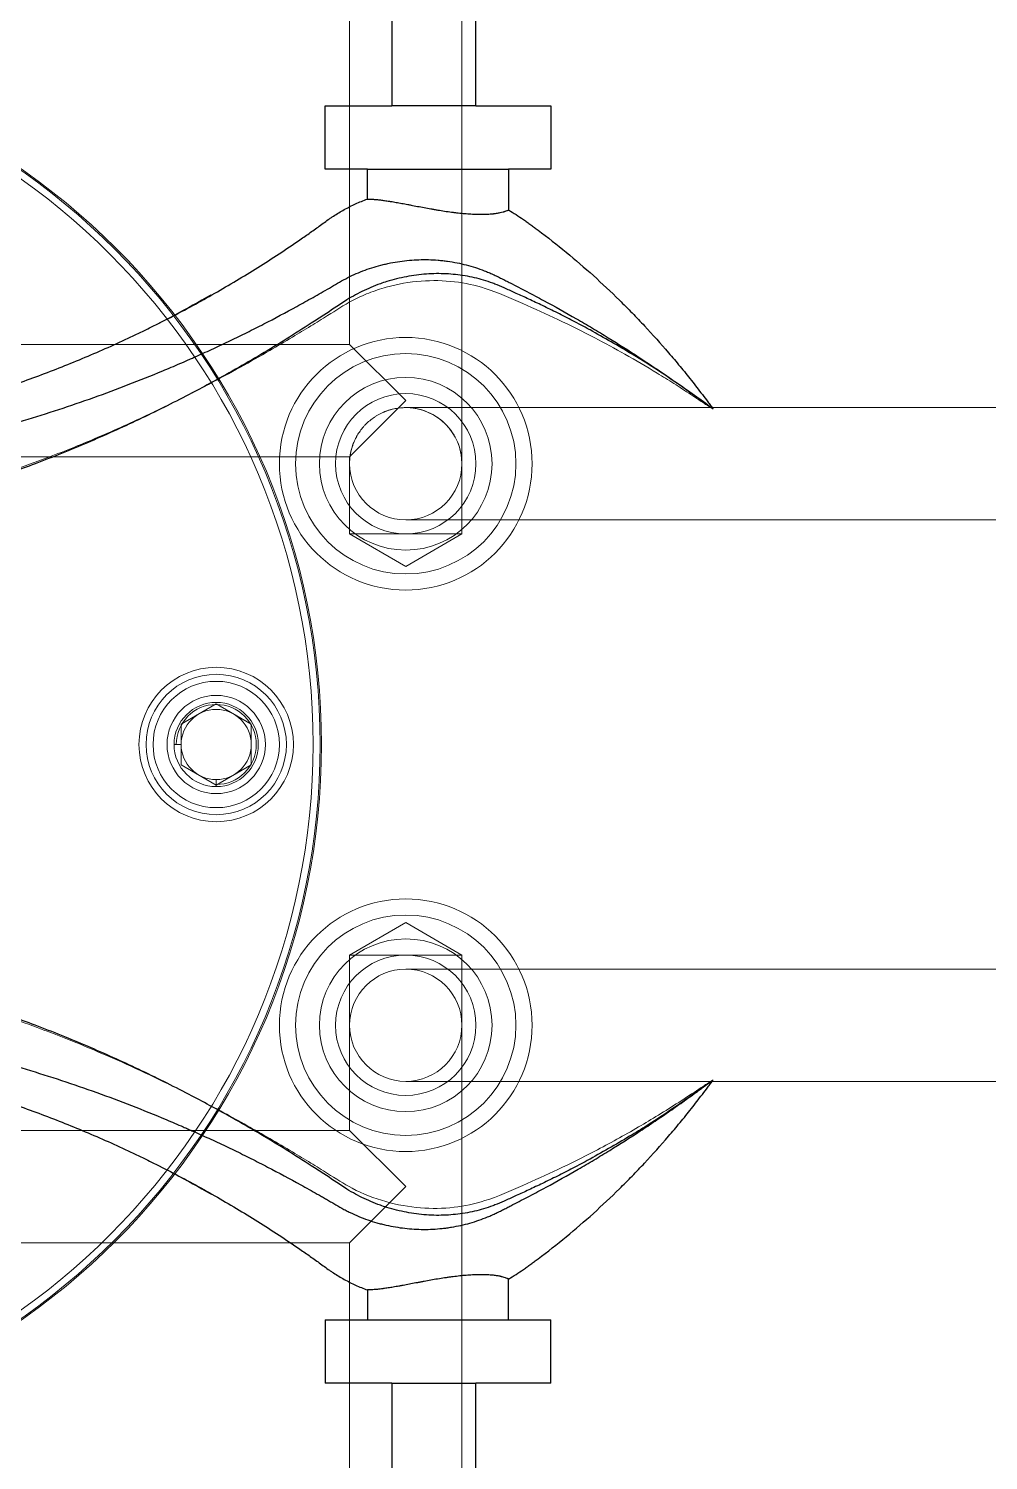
# Model space of a CAD drawing. Header units: millimetres. Extents: x 0 to 1749, y -46 to 1352.
# Drawn here: x 388.9 to 457.2, y 290.8 to 392.8 of the extents above; entities that cross this region are included whole.
import ezdxf
from ezdxf.lldxf.tags import DXFTag

# ---------------------------------------------------------------- set-up
doc = ezdxf.new("R2010")
doc.units = ezdxf.units.MM
for name, color, linetype, true_color in [('1', 7, 'Continuous', 0xffffff), ('100', 7, 'Continuous', 0xffffff), ('101', 7, 'Continuous', 0xffffff)]:
    doc.layers.add(name, color=color, linetype=linetype, true_color=true_color)
tags = doc.linetypes.add('DASHED', pattern=[25.72, 12.86, -12.86]).pattern_tags.tags
tags[6:7] = [DXFTag(74, 4), DXFTag(75, 0), DXFTag(340, '0'), DXFTag(46, 0.0), DXFTag(50, 0.0), DXFTag(44, 0.0), DXFTag(45, 0.0)]
tags[4:5] = [DXFTag(74, 4), DXFTag(75, 0), DXFTag(340, '0'), DXFTag(46, 0.0), DXFTag(50, 0.0), DXFTag(44, 0.0), DXFTag(45, 0.0)]

msp = doc.modelspace()

# ---------------------------------------------------------------- linework, layer by layer
at = {"layer": '1', "color": 7, "linetype": 'DASHED', "lineweight": 20, "ltscale": 0.125}
for p, q in [((411.73953, 409.29535), (411.73953, 370.29535)), ((419.73953, 361.79535), (419.73953, 409.29535)), ((411.73953, 394.15101), (411.73953, 370.29535)), ((419.73953, 361.79535), (419.73953, 394.15101)), ((411.73953, 370.29535), (306.73953, 370.29535)), ((411.73953, 370.29535), (306.73953, 370.29535)), ((411.73953, 370.29535), (415.73953, 366.29535)), ((415.73953, 366.29535), (411.73953, 370.29535)), ((411.73953, 362.29535), (415.73953, 366.29535)), ((415.73953, 366.29535), (411.73953, 362.29535)), ((478.73953, 365.79535), (415.73953, 365.79535)), ((306.73953, 362.29535), (411.73953, 362.29535)), ((306.73953, 362.29535), (411.73953, 362.29535)), ((411.73953, 362.29535), (411.73953, 361.79535)), ((411.73953, 362.29535), (411.73953, 361.79535)), ((411.73953, 361.79535), (411.73953, 356.79535)), ((411.73953, 361.79535), (411.73953, 356.79535)), ((419.73953, 356.79535), (419.73953, 361.79535)), ((419.73953, 356.79535), (419.73953, 361.79535)), ((415.73953, 357.79535), (478.73953, 357.79535)), ((411.73953, 356.79535), (415.73953, 354.48595)), ((411.73953, 356.79535), (419.73953, 356.79535)), ((411.73953, 356.79535), (415.73953, 354.48595)), ((411.73953, 356.79535), (419.73953, 356.79535)), ((415.73953, 354.48595), (419.73953, 356.79535)), ((415.73953, 354.48595), (419.73953, 356.79535)), ((399.73953, 343.23873), (402.23953, 344.6821)), ((402.23953, 344.6821), (404.73953, 343.23873)), ((399.73953, 340.35197), (399.73953, 343.23873)), ((404.73953, 343.23873), (404.73953, 340.35197)), ((402.23953, 338.9086), (399.73953, 340.35197)), ((404.73953, 340.35197), (402.23953, 338.9086)), ((415.73953, 329.10475), (411.73953, 326.79535)), ((415.73953, 329.10475), (411.73953, 326.79535)), ((419.73953, 326.79535), (415.73953, 329.10475)), ((419.73953, 326.79535), (415.73953, 329.10475)), ((419.73953, 326.79535), (411.73953, 326.79535)), ((411.73953, 326.79535), (411.73953, 321.79535)), ((419.73953, 326.79535), (411.73953, 326.79535)), ((411.73953, 326.79535), (411.73953, 321.79535)), ((419.73953, 321.79535), (419.73953, 326.79535)), ((419.73953, 321.79535), (419.73953, 326.79535)), ((478.73953, 325.79535), (415.73953, 325.79535)), ((411.73953, 321.79535), (411.73953, 314.29535)), ((411.73953, 321.79535), (411.73953, 314.29535)), ((419.73953, 274.29535), (419.73953, 321.79535)), ((419.73953, 289.43969), (419.73953, 321.79535)), ((415.73953, 317.79535), (478.73953, 317.79535)), ((411.73953, 314.29535), (306.73953, 314.29535)), ((411.73953, 314.29535), (306.73953, 314.29535)), ((415.73953, 310.29535), (411.73953, 314.29535)), ((411.73953, 314.29535), (415.73953, 310.29535)), ((415.73953, 310.29535), (411.73953, 306.29535)), ((411.73953, 306.29535), (415.73953, 310.29535)), ((258.954, 306.29535), (411.73953, 306.29535)), ((269.88387, 306.29535), (411.73953, 306.29535)), ((411.73953, 306.29535), (411.73953, 274.29535)), ((411.73953, 306.29535), (411.73953, 289.43969))]:
    msp.add_line(p, q, dxfattribs=at)
at = {"layer": '1', "color": 7, "linetype": 'Continuous', "lineweight": 30}
for p, q in [((414.73953, 409.29535), (414.73953, 387.30285)), ((420.73953, 387.30285), (420.73953, 409.29535)), ((409.98953, 387.30285), (414.73953, 387.30285)), ((409.98953, 382.78035), (409.98953, 387.30285)), ((420.73953, 387.30285), (414.73953, 387.30285)), ((420.73953, 387.30285), (426.06953, 387.30285)), ((426.06953, 387.30285), (426.06953, 382.78035)), ((413.00453, 382.78035), (409.98953, 382.78035)), ((413.00453, 382.78035), (423.05453, 382.78035)), ((413.00453, 380.65674), (413.00453, 382.78035)), ((426.06953, 382.78035), (423.05453, 382.78035)), ((423.05453, 382.78035), (423.05453, 379.87594)), ((423.05453, 300.81035), (423.05453, 303.71476)), ((413.00453, 302.93396), (413.00453, 300.81035)), ((409.98953, 300.81035), (413.00453, 300.81035)), ((409.98953, 300.81035), (409.98953, 296.28785)), ((413.00453, 300.81035), (423.05453, 300.81035)), ((423.05453, 300.81035), (426.06953, 300.81035)), ((426.06953, 296.28785), (426.06953, 300.81035)), ((414.73953, 296.28785), (409.98953, 296.28785)), ((414.73953, 296.28785), (420.73953, 296.28785)), ((414.73953, 296.28785), (414.73953, 274.29535)), ((426.06953, 296.28785), (420.73953, 296.28785)), ((420.73953, 274.29535), (420.73953, 296.28785))]:
    msp.add_line(p, q, dxfattribs=at)
at = {"layer": '1', "color": 7, "linetype": 'DASHED', "lineweight": 20, "ltscale": 0.125}
for centre, radius in [((359.73953, 341.79535), 49.9), ((359.73953, 341.79535), 49.4), ((415.73953, 361.79535), 7.85), ((415.73953, 361.79535), 6.15), ((402.23953, 341.79535), 5.5), ((402.23953, 341.79535), 5), ((402.23953, 341.79535), 4.5), ((402.23953, 341.79535), 3.5), ((402.23953, 341.79535), 3), ((415.73953, 321.79535), 7.85), ((415.73953, 321.79535), 6.15)]:
    msp.add_circle(centre, radius, dxfattribs=at)
for centre, start, end in [((415.73953, 361.79535), 90, 111.9937441), ((415.73953, 361.79535), 0, 97.7020468), ((415.73953, 361.79535), 0, 97.7020468), ((415.73953, 361.79535), 0.0000044, 90), ((415.73953, 361.79535), 159.148131, 172.2993745), ((415.73953, 361.79535), 180, 0), ((415.73953, 361.79535), 180, 0), ((415.73953, 321.79535), 0, 180), ((415.73953, 321.79535), 90, 179.9999956), ((415.73953, 321.79535), 0, 180), ((415.73953, 321.79535), 0.0000044, 90), ((415.73953, 321.79535), 180, 0), ((415.73953, 321.79535), 180, 0)]:
    msp.add_arc(centre, 4, start, end, dxfattribs=at)
msp.add_ellipse((415.73953, 361.79535), major_axis=(0, -4), ratio=0.999999999, start_param=4.577962904, end_param=4.71238898, dxfattribs=at)
msp.add_ellipse((415.73953, 361.79535), major_axis=(0, -4), ratio=0.999999999, start_param=4.577962904, end_param=4.71238898, dxfattribs=at)
at = {"layer": '1', "color": 7, "linetype": 'Continuous', "lineweight": 30}
for points, knots in [([(359.73953, 362.68035), (360.33789, 362.68035), (360.93587, 362.68694), (362.1311, 362.71253), (362.72835, 362.73154), (364.51902, 362.80685), (365.71136, 362.88149), (367.49765, 363.0314), (368.09271, 363.08767), (368.98474, 363.18155), (369.28199, 363.21442), (369.72772, 363.2661), (369.87629, 363.28372), (370.17313, 363.31972), (371.50791, 363.48516), (372.83362, 363.68145), (375.17634, 364.07827), (376.34066, 364.30062), (378.65539, 364.79259), (380.95621, 365.33184), (383.22942, 365.9649), (385.48888, 366.64473), (387.73456, 367.37135), (391.0616, 368.6023), (393.25168, 369.51788), (394.88361, 370.24073), (395.69691, 370.61119), (396.64106, 371.05936), (397.04469, 371.25488), (397.31354, 371.38599), (397.44784, 371.45192), (398.65456, 372.04828), (399.71473, 372.60034), (401.28635, 373.46123), (401.80712, 373.75366), (402.84244, 374.34947), (403.35697, 374.65288), (404.38001, 375.27032), (404.88854, 375.58432), (405.89987, 376.22237), (406.40271, 376.54655), (407.40152, 377.20597), (408.14548, 377.70882), (409.00357, 378.31134), (409.36912, 378.57311), (409.61231, 378.74843), (409.73363, 378.83654), (409.97589, 379.01337), (410.09697, 379.10186), (410.28027, 379.2319), (410.34166, 379.27478), (410.46526, 379.35922), (410.7762, 379.56719), (411.09675, 379.75972), (411.62143, 380.04881), (411.88962, 380.18395), (412.43796, 380.435), (412.71811, 380.5509), (413.00453, 380.65674)], [0, 0, 0, 0, 0.03125, 0.03125, 0.0625, 0.0625, 0.125, 0.125, 0.15625, 0.15625, 0.171875, 0.171875, 0.1796875, 0.1796875, 0.1875, 0.25, 0.25, 0.3125, 0.3125, 0.375, 0.4375, 0.4375, 0.5, 0.5625, 0.625, 0.625, 0.65625, 0.671875, 0.6796875, 0.6796875, 0.6875, 0.6875, 0.75, 0.75, 0.78125, 0.78125, 0.8125, 0.8125, 0.84375, 0.84375, 0.875, 0.875, 0.90625, 0.921875, 0.9296875, 0.9296875, 0.9375, 0.9375, 0.9453125, 0.9453125, 0.94921875, 0.94921875, 0.953125, 0.96875, 0.96875, 0.984375, 0.984375, 1, 1, 1, 1]), ([(413.00453, 380.65674), (413.00459, 380.65675), (413.01289, 380.65676), (413.03761, 380.65646), (413.04794, 380.65631), (413.07273, 380.65583), (413.08713, 380.65549), (413.1362, 380.65411), (413.21728, 380.65123), (413.32904, 380.64491), (413.42447, 380.6383), (413.47509, 380.63453), (413.53015, 380.62995), (413.56784, 380.6267), (413.58719, 380.62497), (413.68587, 380.6159), (413.7714, 380.60712), (413.95516, 380.58609), (414.1516, 380.56161), (414.37323, 380.52965), (414.51979, 380.50721), (414.54951, 380.5026), (414.60975, 380.49313), (414.64022, 380.48828), (414.73233, 380.47344), (414.79483, 380.46315), (414.98549, 380.43109), (415.24816, 380.38524), (415.52742, 380.33382), (415.74316, 380.29346), (415.85261, 380.27282), (415.96446, 380.25158), (416.03957, 380.23728), (416.07738, 380.23007), (416.26672, 380.19392), (416.42006, 380.16451), (416.73042, 380.10535), (416.88745, 380.07561), (417.20533, 380.01646), (417.36617, 379.98704), (417.61048, 379.94367), (417.69258, 379.92931), (417.8562, 379.9012), (417.93787, 379.88742), (418.18252, 379.847), (418.34512, 379.82129), (418.66939, 379.77279), (418.83106, 379.75), (419.07289, 379.71833), (419.15339, 379.7082), (419.27396, 379.69367), (419.31409, 379.68894), (419.39386, 379.67977), (419.43354, 379.67531), (419.631, 379.65371), (419.78586, 379.63858), (420.08948, 379.6127), (420.23824, 379.60195), (420.45674, 379.58921), (420.56483, 379.58369), (420.67115, 379.57947), (420.74163, 379.57695), (420.77669, 379.57584), (420.94998, 379.57105), (421.08292, 379.56965), (421.33782, 379.57154), (421.58172, 379.57814), (421.80372, 379.59382), (421.93545, 379.60632), (421.96144, 379.60895), (422.01272, 379.61449), (422.03795, 379.61738), (422.11217, 379.6264), (422.1598, 379.63286), (422.29726, 379.65342), (422.38168, 379.66869), (422.53638, 379.70107), (422.60666, 379.71817), (422.70138, 379.74401), (422.73117, 379.75265), (422.77313, 379.76549), (422.78667, 379.76976), (422.81272, 379.77817), (422.82523, 379.78233), (422.88528, 379.80277), (422.92526, 379.81804), (422.98946, 379.84443), (423.01369, 379.85555), (423.04622, 379.8713), (423.05453, 379.87595), (423.05453, 379.87593)], [0, 0, 0, 0, 0.031127441, 0.031127441, 0.046754417, 0.046754417, 0.062381394, 0.062381394, 0.093635348, 0.124889301, 0.124889301, 0.140516278, 0.148329766, 0.148329766, 0.156143255, 0.156143255, 0.187397208, 0.187397208, 0.218651162, 0.249905115, 0.249905115, 0.257718604, 0.257718604, 0.265532092, 0.265532092, 0.281159069, 0.281159069, 0.312413022, 0.343666976, 0.343666976, 0.359293953, 0.367107441, 0.367107441, 0.374920929, 0.374920929, 0.406174883, 0.406174883, 0.437428836, 0.437428836, 0.46868279, 0.46868279, 0.484309767, 0.484309767, 0.499936744, 0.499936744, 0.531190697, 0.531190697, 0.562444651, 0.562444651, 0.578071627, 0.578071627, 0.585885116, 0.585885116, 0.593698604, 0.593698604, 0.624952558, 0.624952558, 0.656206511, 0.656206511, 0.671833488, 0.679646976, 0.679646976, 0.687460465, 0.687460465, 0.718714418, 0.718714418, 0.749968372, 0.781222325, 0.781222325, 0.789035814, 0.789035814, 0.796849302, 0.796849302, 0.812476279, 0.812476279, 0.843730232, 0.843730232, 0.874984186, 0.874984186, 0.890611163, 0.890611163, 0.898424651, 0.898424651, 0.906238139, 0.906238139, 0.937492093, 0.937492093, 0.968746046, 0.968746046, 1, 1, 1, 1]), ([(423.05453, 379.87594), (423.42228, 379.66719), (423.77791, 379.43573), (424.21484, 379.13214), (424.30184, 379.0707), (424.47525, 378.94673), (424.56169, 378.88417), (424.73401, 378.75839), (424.81989, 378.69519), (424.99129, 378.56835), (425.76074, 377.99544), (427.18309, 376.87722), (429.11586, 375.2112), (430.35559, 374.04389), (431.1155, 373.297), (431.26673, 373.14675), (431.56772, 372.84454), (431.71745, 372.69258), (432.16405, 372.23452), (432.45846, 371.92609), (433.33184, 370.99178), (433.90096, 370.35687), (434.59631, 369.5485), (434.7346, 369.38607), (435.00941, 369.05986), (435.14595, 368.89607), (435.55287, 368.40259), (435.82059, 368.07082), (436.34891, 367.40168), (436.73982, 366.89564), (437.18654, 366.29794), (437.40756, 365.99726), (437.51749, 365.84645), (437.57231, 365.77094), (437.59968, 365.73315), (437.61336, 365.71425), (437.61922, 365.70615), (437.62312, 365.70075), (437.62511, 365.69801), (437.62703, 365.69535)], [0, 0, 0, 0, 0.0625, 0.0625, 0.078125, 0.078125, 0.09375, 0.09375, 0.109375, 0.109375, 0.125, 0.25, 0.375, 0.5, 0.5, 0.53125, 0.53125, 0.5625, 0.5625, 0.625, 0.625, 0.75, 0.75, 0.78125, 0.78125, 0.8125, 0.8125, 0.875, 0.875, 0.9375, 0.96875, 0.984375, 0.9921875, 0.99609375, 0.998046875, 0.999023437, 0.999511719, 0.999511719, 1, 1, 1, 1]), ([(359.73953, 360.67035), (360.63227, 360.67035), (361.52433, 360.68236), (363.3071, 360.72988), (364.19781, 360.76539), (365.97788, 360.86004), (366.86724, 360.91921), (368.20025, 361.02583), (368.64442, 361.06435), (369.31042, 361.12659), (369.53242, 361.14808), (369.97613, 361.19255), (370.19776, 361.2155), (371.30484, 361.33391), (372.187, 361.4402), (373.94446, 361.67542), (374.81977, 361.80436), (377.43548, 362.22497), (379.16564, 362.55053), (381.74095, 363.10501), (382.59607, 363.30087), (384.29975, 363.71439), (385.14831, 363.93205), (387.68415, 364.61783), (391.03905, 365.61968), (395.16696, 367.09233), (398.02195, 368.23973), (399.44079, 368.84267), (400.04702, 369.10735), (400.34982, 369.24073), (400.45069, 369.2854), (400.65232, 369.37485), (401.15616, 369.59889), (401.65856, 369.82549), (402.25921, 370.1019), (402.45906, 370.19479), (402.85788, 370.38235), (403.45487, 370.66631), (404.04857, 370.95766), (404.64069, 371.25346), (404.8378, 371.3528), (405.23158, 371.55288), (406.21491, 372.05661), (407.19281, 372.57756), (408.36163, 373.21761), (408.94487, 373.54135), (409.52648, 373.87037), (409.91386, 374.09086), (410.10737, 374.20169), (410.68551, 374.53973), (411.06768, 374.77266), (411.85625, 375.18992), (412.26294, 375.37366), (412.89071, 375.61401), (413.10293, 375.68826), (413.53309, 375.82542), (413.75103, 375.88834), (414.0823, 375.97412), (414.24904, 376.01485), (414.41744, 376.05229), (414.53008, 376.07652), (414.58649, 376.08824), (414.86843, 376.14479), (415.31988, 376.22235), (415.77201, 376.27449), (416.22446, 376.31388), (416.45084, 376.32721), (417.13051, 376.34818), (417.58429, 376.33688), (418.15241, 376.29037), (418.26608, 376.27944), (418.43665, 376.26057), (418.49355, 376.25387), (418.60703, 376.23967), (418.89008, 376.20219), (419.16995, 376.15488), (419.83563, 376.02275), (420.27144, 375.90995), (420.91317, 375.70349), (421.12509, 375.62845), (421.43992, 375.50644), (421.54436, 375.46419), (421.75222, 375.37651), (421.85563, 375.33104), (422.0615, 375.23714), (422.164, 375.18877), (422.36821, 375.09004), (422.57131, 374.9895), (422.77296, 374.88682), (422.97427, 374.7838), (423.07478, 374.73218), (423.57702, 374.47423), (423.97742, 374.26773), (424.57469, 373.95545), (424.77323, 373.85093), (425.16902, 373.64072), (426.15542, 373.11243), (427.12636, 372.57031), (428.27693, 371.90646), (428.65803, 371.68297), (429.41543, 371.23157), (429.7912, 371.00399), (430.90971, 370.31586), (431.64373, 369.84985), (433.08989, 368.90415), (433.80201, 368.42446), (434.6795, 367.81713), (434.85437, 367.69529), (435.20287, 367.45085), (435.3765, 367.32824), (435.63615, 367.14394), (435.72258, 367.08244), (435.85206, 366.99009), (435.89522, 366.95928), (435.98137, 366.89769), (436.02434, 366.86694), (436.10964, 366.80579), (436.15195, 366.77542), (436.23563, 366.71524), (436.31843, 366.65559), (436.39941, 366.59707), (436.47943, 366.53916), (436.51872, 366.51068), (436.63431, 366.42676), (436.70838, 366.37283), (436.82187, 366.29), (436.86329, 366.25971), (436.90353, 366.23025)], [0, 0, 0, 0, 0.032051282, 0.032051282, 0.064102564, 0.064102564, 0.096153846, 0.096153846, 0.112179487, 0.112179487, 0.120192308, 0.120192308, 0.128205129, 0.128205129, 0.160256411, 0.160256411, 0.192307693, 0.192307693, 0.256410257, 0.256410257, 0.288461539, 0.288461539, 0.320512821, 0.320512821, 0.384615386, 0.44871795, 0.480769232, 0.496794873, 0.504807693, 0.504807693, 0.508814104, 0.508814104, 0.512820514, 0.528846155, 0.528846155, 0.536858976, 0.536858976, 0.544871796, 0.560897437, 0.560897437, 0.568910258, 0.568910258, 0.576923078, 0.60897436, 0.60897436, 0.625000001, 0.633012822, 0.633012822, 0.641025643, 0.641025643, 0.657051284, 0.657051284, 0.673076925, 0.673076925, 0.681089745, 0.681089745, 0.689102566, 0.689102566, 0.693108976, 0.695112181, 0.695112181, 0.697115386, 0.697115386, 0.705128207, 0.713141027, 0.713141027, 0.721153848, 0.721153848, 0.737179489, 0.737179489, 0.741185899, 0.741185899, 0.743189104, 0.743189104, 0.745192309, 0.75320513, 0.75320513, 0.769230771, 0.769230771, 0.777243592, 0.777243592, 0.781250002, 0.781250002, 0.785256412, 0.785256412, 0.789262822, 0.789262822, 0.793269233, 0.797275643, 0.797275643, 0.801282053, 0.801282053, 0.817307694, 0.817307694, 0.825320515, 0.825320515, 0.833333335, 0.865384617, 0.865384617, 0.881410258, 0.881410258, 0.8974359, 0.8974359, 0.929487182, 0.929487182, 0.961538464, 0.961538464, 0.969551284, 0.969551284, 0.977564105, 0.977564105, 0.981570515, 0.981570515, 0.98357372, 0.98357372, 0.985576925, 0.985576925, 0.98758013, 0.98758013, 0.989583336, 0.991586541, 0.991586541, 0.993589746, 0.993589746, 0.997596156, 0.997596156, 1, 1, 1, 1]), ([(437.6271, 365.69533), (437.62712, 365.69533), (437.62714, 365.69532), (437.62716, 365.69532), (437.62725, 365.69532), (437.62726, 365.69533), (437.62727, 365.69533), (437.6273, 365.6954), (437.6273, 365.69541), (437.62729, 365.69546), (437.62727, 365.69549), (437.62468, 365.70031), (437.61915, 365.70279), (437.59565, 365.72172), (437.57595, 365.7367), (437.45926, 365.82578), (437.36121, 365.89849), (436.84028, 366.28368), (436.41315, 366.59046), (435.50776, 367.22805), (435.02839, 367.55744), (434.06316, 368.20421), (433.57724, 368.52166), (432.68358, 369.09054), (432.27695, 369.34386), (431.37419, 369.89405), (430.87689, 370.18912), (429.87565, 370.76724), (429.37164, 371.05033), (428.79365, 371.36602), (428.72287, 371.40453), (428.27251, 371.64857), (427.89117, 371.85088), (427.14215, 372.23981), (426.77459, 372.42675), (426.05771, 372.78384), (425.70853, 372.95434), (425.03436, 373.27701), (424.70949, 373.42946), (424.09206, 373.71485), (423.7997, 373.84825), (423.25386, 374.09569), (423.00086, 374.21085), (422.52474, 374.42012), (422.30165, 374.51458), (422.02799, 374.62026), (421.98007, 374.63838), (421.71899, 374.73497), (421.50335, 374.80702), (421.06881, 374.93716), (420.84971, 374.99537), (420.40846, 375.09812), (420.18611, 375.14272), (419.73857, 375.21842), (419.51316, 375.24952), (419.05971, 375.2983), (418.83145, 375.31592), (418.37615, 375.33752), (418.14891, 375.34161), (417.6838, 375.33652), (417.44574, 375.32668), (416.97111, 375.29288), (416.73432, 375.26891), (416.26232, 375.20709), (416.0269, 375.16919), (415.55771, 375.07972), (415.32376, 375.02808), (414.85827, 374.9114), (414.62657, 374.84625), (414.24044, 374.72579), (414.08481, 374.67392), (413.70517, 374.53915), (413.48222, 374.45286), (413.04594, 374.26935), (412.83234, 374.17225), (412.41393, 373.96694), (412.20887, 373.85879), (411.79549, 373.62482), (411.5877, 373.49773), (410.88723, 373.04624), (410.40267, 372.70926), (409.61119, 372.19101), (409.31257, 371.99709), (408.41994, 371.42254), (407.82363, 371.04542), (406.6267, 370.3034), (406.02606, 369.93842), (404.82213, 369.22315), (404.2188, 368.8728), (403.00116, 368.18168), (402.38674, 367.84094), (401.28282, 367.2426), (400.79452, 366.98267), (399.70864, 366.41527), (399.11004, 366.10965), (397.90949, 365.51123), (397.30751, 365.21836), (396.10016, 364.64554), (395.49476, 364.36552), (394.28053, 363.81854), (393.67166, 363.5515), (392.45046, 363.0306), (391.83809, 362.77666), (390.60239, 362.27907), (389.97894, 362.03552), (388.77201, 361.57864), (388.1888, 361.36438), (387.02119, 360.94855), (386.43675, 360.74691), (385.26676, 360.35634), (384.68116, 360.16733), (383.50893, 359.80203), (382.92225, 359.62566), (381.74789, 359.28567), (381.16018, 359.12197), (379.98379, 358.80737), (379.39507, 358.6564), (378.21668, 358.36734), (377.62696, 358.22919), (376.44658, 357.96589), (375.85585, 357.84068), (374.67346, 357.6034), (374.08173, 357.49127), (372.89743, 357.28021), (372.30478, 357.18123), (371.1187, 356.99659), (370.5252, 356.91088), (369.33749, 356.75288), (368.7432, 356.68057), (367.55398, 356.5495), (366.95897, 356.49072), (366.15329, 356.42046), (365.94309, 356.40298), (365.14634, 356.34001), (364.55928, 356.30033), (363.3863, 356.23453), (362.8003, 356.20836), (361.62992, 356.16966), (361.04547, 356.15708), (360.34372, 356.15023), (360.22645, 356.14936), (360.10919, 356.14878)], [0, 0, 0, 0, 0.000001604, 0.000001604, 0.000001604, 0.000002794, 0.000002794, 0.000002794, 0.000003951, 0.000003951, 0.000005132, 0.000005132, 0.000197147, 0.000197147, 0.00107008, 0.00107008, 0.005376548, 0.005376548, 0.023929057, 0.023929057, 0.044453417, 0.044453417, 0.0649397, 0.0649397, 0.081845179, 0.081845179, 0.10224834, 0.10224834, 0.122645963, 0.122645963, 0.125489081, 0.125489081, 0.140724331, 0.140724331, 0.155286061, 0.155286061, 0.169012027, 0.169012027, 0.18168842, 0.18168842, 0.193038808, 0.193038808, 0.202855309, 0.202855309, 0.211397288, 0.211397288, 0.213200717, 0.213200717, 0.221234373, 0.221234373, 0.229307171, 0.229307171, 0.237413198, 0.237413198, 0.245546069, 0.245546069, 0.253698948, 0.253698948, 0.261735, 0.261735, 0.270157321, 0.270157321, 0.27862476, 0.27862476, 0.287132697, 0.287132697, 0.295676739, 0.295676739, 0.304227306, 0.304227306, 0.310024374, 0.310024374, 0.318483277, 0.318483277, 0.326843677, 0.326843677, 0.335135154, 0.335135154, 0.343848849, 0.343848849, 0.364933804, 0.364933804, 0.377666486, 0.377666486, 0.402909262, 0.402909262, 0.428066541, 0.428066541, 0.453042772, 0.453042772, 0.478188666, 0.478188666, 0.497977847, 0.497977847, 0.522025354, 0.522025354, 0.545995905, 0.545995905, 0.569889112, 0.569889112, 0.593704586, 0.593704586, 0.617441936, 0.617441936, 0.641388051, 0.641388051, 0.663632989, 0.663632989, 0.685819332, 0.685819332, 0.707944488, 0.707944488, 0.730005935, 0.730005935, 0.75200156, 0.75200156, 0.773929844, 0.773929844, 0.795789827, 0.795789827, 0.81758084, 0.81758084, 0.839301384, 0.839301384, 0.860948284, 0.860948284, 0.882518171, 0.882518171, 0.904007668, 0.904007668, 0.925413384, 0.925413384, 0.932949649, 0.932949649, 0.953966393, 0.953966393, 0.974926079, 0.974926079, 0.995811421, 0.995811421, 1, 1, 1, 1]), ([(437.6271, 317.89537), (437.62712, 317.89537), (437.62714, 317.89538), (437.62716, 317.89538), (437.62725, 317.89538), (437.62726, 317.89537), (437.62727, 317.89537), (437.6273, 317.8953), (437.6273, 317.89529), (437.62729, 317.89524), (437.62727, 317.89521), (437.62468, 317.89039), (437.61915, 317.88791), (437.59565, 317.86898), (437.57595, 317.854), (437.45926, 317.76492), (437.36121, 317.69221), (436.84028, 317.30702), (436.41315, 317.00024), (435.50776, 316.36265), (435.02839, 316.03326), (434.06316, 315.38649), (433.57724, 315.06904), (432.68358, 314.50015), (432.27695, 314.24684), (431.37419, 313.69665), (430.87689, 313.40158), (429.87565, 312.82346), (429.37164, 312.54037), (428.79365, 312.22468), (428.72287, 312.18617), (428.27251, 311.94213), (427.89117, 311.73982), (427.14215, 311.35089), (426.77459, 311.16395), (426.05771, 310.80686), (425.70853, 310.63636), (425.03436, 310.31369), (424.70949, 310.16124), (424.09206, 309.87585), (423.7997, 309.74245), (423.25386, 309.49501), (423.00086, 309.37985), (422.52474, 309.17058), (422.30165, 309.07612), (422.02799, 308.97044), (421.98007, 308.95232), (421.71899, 308.85573), (421.50335, 308.78368), (421.06881, 308.65354), (420.84971, 308.59533), (420.40846, 308.49258), (420.18611, 308.44798), (419.73857, 308.37228), (419.51316, 308.34118), (419.05971, 308.2924), (418.83145, 308.27478), (418.37615, 308.25318), (418.14891, 308.24909), (417.6838, 308.25418), (417.44574, 308.26401), (416.97111, 308.29782), (416.73432, 308.32179), (416.26232, 308.38361), (416.0269, 308.42151), (415.55771, 308.51098), (415.32376, 308.56262), (414.85827, 308.6793), (414.62657, 308.74445), (414.24044, 308.86491), (414.08481, 308.91678), (413.70517, 309.05155), (413.48222, 309.13784), (413.04594, 309.32135), (412.83234, 309.41845), (412.41393, 309.62376), (412.20887, 309.73191), (411.79549, 309.96588), (411.5877, 310.09297), (410.88723, 310.54446), (410.40267, 310.88144), (409.61119, 311.39969), (409.31257, 311.59361), (408.41994, 312.16816), (407.82363, 312.54528), (406.6267, 313.2873), (406.02606, 313.65228), (404.82213, 314.36755), (404.2188, 314.7179), (403.00116, 315.40902), (402.38674, 315.74976), (401.28282, 316.3481), (400.79452, 316.60803), (399.70864, 317.17543), (399.11004, 317.48105), (397.90949, 318.07947), (397.30751, 318.37234), (396.10016, 318.94516), (395.49476, 319.22518), (394.28053, 319.77216), (393.67166, 320.0392), (392.45046, 320.5601), (391.83809, 320.81404), (390.60239, 321.31163), (389.97894, 321.55518), (388.77201, 322.01206), (388.1888, 322.22632), (387.02119, 322.64215), (386.43675, 322.84379), (385.26676, 323.23436), (384.68116, 323.42337), (383.50893, 323.78867), (382.92225, 323.96504), (381.74789, 324.30503), (381.16018, 324.46873), (379.98379, 324.78333), (379.39507, 324.9343), (378.21668, 325.22336), (377.62696, 325.36151), (376.44658, 325.62481), (375.85585, 325.75002), (374.67346, 325.9873), (374.08173, 326.09943), (372.89743, 326.31049), (372.30478, 326.40947), (371.1187, 326.59411), (370.5252, 326.67982), (369.33749, 326.83782), (368.7432, 326.91013), (367.55398, 327.0412), (366.95897, 327.09998), (366.15329, 327.17024), (365.94309, 327.18772), (365.14634, 327.25069), (364.55928, 327.29037), (363.3863, 327.35617), (362.8003, 327.38234), (361.62992, 327.42104), (361.04547, 327.43362), (360.34372, 327.44047), (360.22645, 327.44133), (360.10919, 327.44192)], [0, 0, 0, 0, 0.000001604, 0.000001604, 0.000001604, 0.000002794, 0.000002794, 0.000002794, 0.000003951, 0.000003951, 0.000005132, 0.000005132, 0.000197147, 0.000197147, 0.00107008, 0.00107008, 0.005376548, 0.005376548, 0.023929057, 0.023929057, 0.044453417, 0.044453417, 0.0649397, 0.0649397, 0.081845179, 0.081845179, 0.10224834, 0.10224834, 0.122645963, 0.122645963, 0.125489081, 0.125489081, 0.140724331, 0.140724331, 0.155286061, 0.155286061, 0.169012027, 0.169012027, 0.18168842, 0.18168842, 0.193038807, 0.193038807, 0.202855309, 0.202855309, 0.211397288, 0.211397288, 0.213200717, 0.213200717, 0.221234373, 0.221234373, 0.229307171, 0.229307171, 0.237413198, 0.237413198, 0.245546069, 0.245546069, 0.253698948, 0.253698948, 0.261735, 0.261735, 0.270157321, 0.270157321, 0.27862476, 0.27862476, 0.287132697, 0.287132697, 0.295676739, 0.295676739, 0.304227305, 0.304227305, 0.310024374, 0.310024374, 0.318483277, 0.318483277, 0.326843677, 0.326843677, 0.335135154, 0.335135154, 0.343848849, 0.343848849, 0.364933804, 0.364933804, 0.377666486, 0.377666486, 0.402909262, 0.402909262, 0.428066541, 0.428066541, 0.453042772, 0.453042772, 0.478188666, 0.478188666, 0.497977847, 0.497977847, 0.522025354, 0.522025354, 0.545995905, 0.545995905, 0.569889112, 0.569889112, 0.593704586, 0.593704586, 0.617441935, 0.617441935, 0.641388051, 0.641388051, 0.663632989, 0.663632989, 0.685819332, 0.685819332, 0.707944488, 0.707944488, 0.730005935, 0.730005935, 0.75200156, 0.75200156, 0.773929844, 0.773929844, 0.795789827, 0.795789827, 0.81758084, 0.81758084, 0.839301384, 0.839301384, 0.860948284, 0.860948284, 0.882518171, 0.882518171, 0.904007667, 0.904007667, 0.925413384, 0.925413384, 0.932949648, 0.932949648, 0.953966393, 0.953966393, 0.974926078, 0.974926078, 0.995811421, 0.995811421, 1, 1, 1, 1]), ([(359.73953, 322.92035), (360.63815, 322.92035), (361.53608, 322.90818), (363.33058, 322.86003), (364.22714, 322.82406), (366.0189, 322.72816), (366.9141, 322.6682), (368.25585, 322.56017), (368.70293, 322.52114), (369.37329, 322.45808), (369.59676, 322.4363), (370.0433, 322.39125), (370.26635, 322.36799), (371.38049, 322.24804), (372.26825, 322.14037), (374.03684, 321.90209), (374.91766, 321.77149), (377.54978, 321.34541), (379.29071, 321.01563), (381.88194, 320.45399), (382.74232, 320.25561), (384.45643, 319.83676), (387.01765, 319.17536), (391.2365, 317.90679), (395.38877, 316.4149), (398.26034, 315.25247), (399.58544, 314.68524), (400.09379, 314.46266), (400.29702, 314.37328), (400.39859, 314.32838), (400.70306, 314.1934), (400.90583, 314.10311), (401.51329, 313.83081), (401.91713, 313.64736), (402.52035, 313.36726), (402.72098, 313.27305), (403.1214, 313.08288), (403.72081, 312.79505), (404.31714, 312.49991), (404.91215, 312.2003), (405.11028, 312.09969), (405.50616, 311.89702), (406.49491, 311.38673), (407.47901, 310.85878), (408.65596, 310.20992), (409.04761, 309.99109), (409.53641, 309.71453), (409.63413, 309.65907), (409.82949, 309.54784), (409.92711, 309.49208), (410.12207, 309.37994), (410.21941, 309.32356), (410.41365, 309.20986), (410.51056, 309.15257), (410.80142, 308.9809), (410.99546, 308.86672), (411.28958, 308.702), (411.38813, 308.64819), (411.58673, 308.54377), (411.68678, 308.49316), (412.19066, 308.24794), (412.6055, 308.07689), (413.24417, 307.85543), (413.45978, 307.78742), (413.73263, 307.70955), (413.78737, 307.69433), (413.89718, 307.66463), (413.95224, 307.65014), (414.11733, 307.60792), (414.22747, 307.58135), (414.55816, 307.50635), (414.99974, 307.41882), (415.44261, 307.3557), (416.10787, 307.27928), (416.55264, 307.25279), (417.44476, 307.24889), (417.89211, 307.27144), (418.39694, 307.32561), (418.45309, 307.33204), (418.56526, 307.34568), (418.73315, 307.3673), (418.8999, 307.39238), (419.23192, 307.44711), (419.45128, 307.48968), (420.10348, 307.63543), (420.53047, 307.75661), (421.15913, 307.97482), (421.36671, 308.05363), (421.6751, 308.18111), (421.77739, 308.22516), (421.98098, 308.31631), (422.0823, 308.36337), (422.28421, 308.45966), (422.38479, 308.50889), (422.585, 308.60853), (422.68469, 308.65898), (422.88364, 308.76041), (422.9829, 308.81137), (423.18131, 308.91321), (423.67692, 309.16783), (424.17019, 309.42305), (424.95486, 309.83515), (425.34481, 310.04325), (426.50739, 310.67413), (427.2728, 311.10335), (428.40671, 311.7601), (428.78233, 311.98119), (429.52883, 312.42758), (429.89929, 312.65264), (431.00247, 313.33331), (431.72701, 313.79441), (432.79837, 314.49644), (433.15291, 314.73217), (433.85648, 315.20657), (434.20557, 315.44527), (434.72534, 315.80546), (434.89797, 315.92588), (435.24191, 316.16737), (435.41318, 316.28842), (435.66936, 316.47038), (435.75463, 316.53109), (435.8824, 316.62227), (435.92499, 316.65269), (436.0099, 316.71342), (436.0522, 316.74372), (436.13608, 316.80388), (436.17763, 316.83373), (436.25982, 316.89288), (436.30047, 316.92219), (436.42107, 317.00925), (436.49966, 317.06617), (436.59538, 317.13568), (436.61442, 317.14952), (436.65205, 317.17689), (436.70787, 317.21752), (436.76183, 317.25687), (436.82085, 317.29997), (436.84434, 317.31714), (436.86744, 317.33403)], [0, 0, 0, 0, 0.032084704, 0.032084704, 0.064169407, 0.064169407, 0.096254111, 0.096254111, 0.112296463, 0.112296463, 0.120317639, 0.120317639, 0.128338815, 0.128338815, 0.160423519, 0.160423519, 0.192508222, 0.192508222, 0.25667763, 0.25667763, 0.288762333, 0.288762333, 0.320847037, 0.385016445, 0.449185852, 0.481270556, 0.497312908, 0.501323496, 0.501323496, 0.505334084, 0.505334084, 0.513355259, 0.513355259, 0.529397611, 0.529397611, 0.537418787, 0.537418787, 0.545439963, 0.561482315, 0.561482315, 0.569503491, 0.569503491, 0.577524667, 0.609609371, 0.609609371, 0.625651722, 0.625651722, 0.62966231, 0.62966231, 0.633672898, 0.633672898, 0.637683486, 0.637683486, 0.641694074, 0.641694074, 0.64971525, 0.64971525, 0.653725838, 0.653725838, 0.657736426, 0.657736426, 0.673778778, 0.673778778, 0.681799954, 0.681799954, 0.683805248, 0.683805248, 0.685810542, 0.685810542, 0.68982113, 0.68982113, 0.697842306, 0.705863482, 0.705863482, 0.721905834, 0.721905834, 0.737948185, 0.737948185, 0.739953479, 0.739953479, 0.741958773, 0.745969361, 0.745969361, 0.753990537, 0.753990537, 0.770032889, 0.770032889, 0.778054065, 0.778054065, 0.782064653, 0.782064653, 0.786075241, 0.786075241, 0.790085829, 0.790085829, 0.794096417, 0.794096417, 0.798107005, 0.798107005, 0.802117593, 0.818159945, 0.818159945, 0.834202297, 0.834202297, 0.866287, 0.866287, 0.882329352, 0.882329352, 0.898371704, 0.898371704, 0.930456408, 0.930456408, 0.94649876, 0.94649876, 0.962541111, 0.962541111, 0.970562287, 0.970562287, 0.978583463, 0.978583463, 0.982594051, 0.982594051, 0.984599345, 0.984599345, 0.986604639, 0.986604639, 0.988609933, 0.988609933, 0.990615227, 0.990615227, 0.994625815, 0.994625815, 0.995628462, 0.995628462, 0.996631109, 0.998636403, 0.998636403, 1, 1, 1, 1]), ([(359.73953, 320.91035), (360.33789, 320.91035), (360.93587, 320.90376), (362.1311, 320.87817), (362.72835, 320.85916), (364.51902, 320.78385), (365.71136, 320.70921), (367.49765, 320.5593), (368.09271, 320.50303), (368.98474, 320.40915), (369.28199, 320.37628), (369.72772, 320.3246), (369.87629, 320.30698), (370.17313, 320.27098), (371.50791, 320.10554), (372.83362, 319.90925), (375.17634, 319.51243), (376.34066, 319.29008), (378.65539, 318.79811), (380.95621, 318.25886), (383.22942, 317.6258), (385.48888, 316.94597), (387.73456, 316.21935), (391.0616, 314.9884), (393.25168, 314.07282), (394.88361, 313.34997), (395.69691, 312.97951), (396.64106, 312.53134), (397.04469, 312.33582), (397.31354, 312.20471), (397.44784, 312.13878), (398.65456, 311.54242), (399.71473, 310.99036), (401.28635, 310.12947), (401.80712, 309.83704), (402.84244, 309.24123), (403.35697, 308.93782), (404.38001, 308.32038), (404.88854, 308.00638), (405.89987, 307.36833), (406.40271, 307.04415), (407.40152, 306.38472), (408.14548, 305.88188), (409.00357, 305.27936), (409.36912, 305.01759), (409.61231, 304.84227), (409.73363, 304.75416), (409.97589, 304.57733), (410.09697, 304.48884), (410.28027, 304.3588), (410.34166, 304.31592), (410.46526, 304.23148), (410.7762, 304.02351), (411.09675, 303.83098), (411.62143, 303.54189), (411.88962, 303.40675), (412.43796, 303.1557), (412.71811, 303.03979), (413.00453, 302.93396)], [0, 0, 0, 0, 0.03125, 0.03125, 0.0625, 0.0625, 0.125, 0.125, 0.15625, 0.15625, 0.171875, 0.171875, 0.1796875, 0.1796875, 0.1875, 0.25, 0.25, 0.3125, 0.3125, 0.375, 0.4375, 0.4375, 0.5, 0.5625, 0.625, 0.625, 0.65625, 0.671875, 0.6796875, 0.6796875, 0.6875, 0.6875, 0.75, 0.75, 0.78125, 0.78125, 0.8125, 0.8125, 0.84375, 0.84375, 0.875, 0.875, 0.90625, 0.921875, 0.9296875, 0.9296875, 0.9375, 0.9375, 0.9453125, 0.9453125, 0.94921875, 0.94921875, 0.953125, 0.96875, 0.96875, 0.984375, 0.984375, 1, 1, 1, 1]), ([(423.05453, 303.71476), (423.42228, 303.92351), (423.77791, 304.15497), (424.21484, 304.45856), (424.30184, 304.52), (424.47525, 304.64397), (424.56169, 304.70653), (424.73401, 304.83231), (424.81989, 304.89551), (424.99129, 305.02235), (425.76074, 305.59526), (427.18309, 306.71348), (429.11586, 308.3795), (430.35559, 309.54681), (431.1155, 310.2937), (431.26673, 310.44395), (431.56772, 310.74616), (431.71745, 310.89812), (432.16405, 311.35618), (432.45846, 311.6646), (433.33184, 312.59892), (433.90096, 313.23383), (434.59631, 314.0422), (434.7346, 314.20463), (435.00941, 314.53084), (435.14595, 314.69463), (435.55287, 315.1881), (435.82059, 315.51988), (436.34891, 316.18902), (436.73982, 316.69506), (437.18654, 317.29276), (437.40756, 317.59344), (437.51749, 317.74424), (437.57231, 317.81976), (437.59968, 317.85755), (437.61336, 317.87645), (437.61922, 317.88455), (437.62312, 317.88995), (437.62511, 317.89269), (437.62703, 317.89535)], [0, 0, 0, 0, 0.0625, 0.0625, 0.078125, 0.078125, 0.09375, 0.09375, 0.109375, 0.109375, 0.125, 0.25, 0.375, 0.5, 0.5, 0.53125, 0.53125, 0.5625, 0.5625, 0.625, 0.625, 0.75, 0.75, 0.78125, 0.78125, 0.8125, 0.8125, 0.875, 0.875, 0.9375, 0.96875, 0.984375, 0.9921875, 0.99609375, 0.998046875, 0.999023438, 0.999511719, 0.999511719, 1, 1, 1, 1]), ([(423.05453, 303.71476), (423.0545, 303.71477), (423.04619, 303.71942), (423.02559, 303.72939), (423.02095, 303.73159), (423.01063, 303.73639), (423.00495, 303.73898), (422.98642, 303.74726), (422.97208, 303.75343), (422.92324, 303.77345), (422.88295, 303.78877), (422.78717, 303.82128), (422.73169, 303.83845), (422.63693, 303.86426), (422.58665, 303.87717), (422.53195, 303.88988), (422.49449, 303.89827), (422.47531, 303.90242), (422.37737, 303.92284), (422.29235, 303.93811), (422.1092, 303.96531), (422.01108, 303.97725), (421.80163, 303.99703), (421.69029, 304.00489), (421.54253, 304.01188), (421.51258, 304.01314), (421.45215, 304.01534), (421.36062, 304.01821), (421.26643, 304.01973), (421.0746, 304.02101), (420.94208, 304.0195), (420.66788, 304.01178), (420.5262, 304.00558), (420.34324, 303.99486), (420.30635, 303.99257), (420.23199, 303.98769), (420.19445, 303.9851), (420.08142, 303.9769), (420.00555, 303.97088), (419.77647, 303.95125), (419.62177, 303.93603), (419.3085, 303.90165), (419.14993, 303.88247), (418.90915, 303.85092), (418.78802, 303.83444), (418.66578, 303.81695), (418.58403, 303.80507), (418.54298, 303.79901), (418.33782, 303.76829), (418.17449, 303.74241), (417.84928, 303.68861), (417.52552, 303.63278), (417.20442, 303.57408), (417.00452, 303.53687), (416.96457, 303.52941), (416.88477, 303.51443), (416.84485, 303.50691), (416.72562, 303.48439), (416.64692, 303.46943), (416.41311, 303.42486), (416.2603, 303.39555), (415.96062, 303.33834), (415.81375, 303.31045), (415.5979, 303.27007), (415.4911, 303.25024), (415.38599, 303.23103), (415.31631, 303.21837), (415.28167, 303.21212), (415.11037, 303.18139), (414.84689, 303.13546), (414.60411, 303.09639), (414.37175, 303.06084), (414.26077, 303.04483), (414.12881, 303.02704), (414.10273, 303.02359), (414.05141, 303.01692), (414.02621, 303.01372), (413.95195, 303.00446), (413.90423, 302.99876), (413.7664, 302.98304), (413.68157, 302.97438), (413.52593, 302.96012), (413.45512, 302.95451), (413.35964, 302.94791), (413.32961, 302.94602), (413.2873, 302.94356), (413.27366, 302.94281), (413.24743, 302.94143), (413.23483, 302.9408), (413.1744, 302.93793), (413.09399, 302.93512), (413.0454, 302.93433), (413.01282, 302.93394), (413.00452, 302.93395), (413.00453, 302.93396)], [0, 0, 0, 0, 0.031182949, 0.031182949, 0.038995989, 0.038995989, 0.046809029, 0.046809029, 0.062435109, 0.062435109, 0.093687268, 0.093687268, 0.124939428, 0.124939428, 0.140565507, 0.148378547, 0.148378547, 0.156191587, 0.156191587, 0.187443747, 0.187443747, 0.218695906, 0.218695906, 0.249948065, 0.249948065, 0.257761105, 0.257761105, 0.265574145, 0.281200225, 0.281200225, 0.312452384, 0.312452384, 0.343704544, 0.343704544, 0.351517584, 0.351517584, 0.359330623, 0.359330623, 0.374956703, 0.374956703, 0.406208863, 0.406208863, 0.437461022, 0.437461022, 0.453087102, 0.460900142, 0.460900142, 0.468713182, 0.468713182, 0.499965341, 0.499965341, 0.5312175, 0.56246966, 0.56246966, 0.5702827, 0.5702827, 0.57809574, 0.57809574, 0.593721819, 0.593721819, 0.624973979, 0.624973979, 0.656226138, 0.656226138, 0.671852218, 0.679665258, 0.679665258, 0.687478298, 0.687478298, 0.718730457, 0.749982617, 0.749982617, 0.781234776, 0.781234776, 0.789047816, 0.789047816, 0.796860856, 0.796860856, 0.812486935, 0.812486935, 0.843739095, 0.843739095, 0.874991254, 0.874991254, 0.890617334, 0.890617334, 0.898430374, 0.898430374, 0.906243414, 0.906243414, 0.937495573, 0.968747733, 0.968747733, 1, 1, 1, 1])]:
    msp.add_open_spline(points, degree=3, knots=knots, dxfattribs=at)
at = {"layer": '1', "color": 7, "linetype": 'DASHED', "lineweight": 20, "ltscale": 0.125}
for points, knots in [([(400.56193, 366.85916), (400.94124, 367.05422), (402.08426, 367.64996), (403.91803, 368.64308), (405.90674, 369.77511), (407.57083, 370.75871), (408.94527, 371.59453), (410.365, 372.46346), (411.68985, 373.33551), (413.1073, 373.97604), (414.72638, 374.51844), (416.78193, 374.88365), (419.17937, 374.83867), (421.63868, 374.30543), (424.04213, 373.22039), (426.6503, 372.06745), (429.0725, 370.85259), (431.42758, 369.57489), (433.2975, 368.47541), (434.85207, 367.50697), (435.85265, 366.85699), (436.61747, 366.34819), (437.10889, 366.02024), (437.4208, 365.81515), (437.5766, 365.71895), (437.61584, 365.6991), (437.62703, 365.69535)], [0, 0, 0, 0, 0.030198667, 0.091286247, 0.147841256, 0.19251774, 0.228522466, 0.26215268, 0.311448944, 0.341893443, 0.373315933, 0.433338875, 0.489318013, 0.542054758, 0.609833981, 0.674894429, 0.74429531, 0.802807026, 0.866941253, 0.900808347, 0.935828295, 0.953102626, 0.96954835, 0.985084276, 0.992570752, 1, 1, 1, 1]), ([(436.90353, 366.23025), (436.93036, 366.21061), (436.95666, 366.19133), (437.01462, 366.14881), (437.04597, 366.12578), (437.09168, 366.09217), (437.10673, 366.0811), (437.13624, 366.05938), (437.15069, 366.04873), (437.22152, 365.99653), (437.27349, 365.95813), (437.36803, 365.88816), (437.41059, 365.85659), (437.46688, 365.81477), (437.48439, 365.80176), (437.50864, 365.78371), (437.51639, 365.77794), (437.5312, 365.76691), (437.53826, 365.76165), (437.57161, 365.73679), (437.59209, 365.72149), (437.6129, 365.70593), (437.61818, 365.70197), (437.62524, 365.69669), (437.62702, 365.69535), (437.62703, 365.69535)], [0, 0, 0, 0, 0.06250016, 0.06250016, 0.140625147, 0.140625147, 0.17968764, 0.17968764, 0.218750133, 0.218750133, 0.375000107, 0.375000107, 0.53125008, 0.53125008, 0.609375067, 0.609375067, 0.64843756, 0.64843756, 0.687500053, 0.687500053, 0.843750027, 0.843750027, 0.921875013, 0.921875013, 1, 1, 1, 1]), ([(359.73953, 356.17268), (361.7496, 356.18393), (365.57964, 356.35314), (371.02691, 357.01087), (375.87779, 357.91059), (380.25897, 358.96897), (384.12141, 360.0932), (387.42723, 361.19651), (390.01721, 362.14936), (392.06995, 362.95178), (393.87561, 363.69825), (395.67524, 364.48912), (397.39958, 365.28928), (398.50679, 365.82698), (398.99143, 366.06676)], [0, 0, 0, 0, 0.147398819, 0.28186672, 0.4027771, 0.509849485, 0.613022832, 0.698372464, 0.765947203, 0.815794257, 0.860262726, 0.909461937, 0.960214063, 1, 1, 1, 1]), ([(415.20344, 365.75926), (415.13181, 365.74958), (415.06, 365.73787), (414.918, 365.71075), (414.84767, 365.69532), (414.6386, 365.64354), (414.50183, 365.60173), (414.23346, 365.50374), (414.10188, 365.44757), (413.94078, 365.36827), (413.90872, 365.35196), (413.84497, 365.31841), (413.81324, 365.30116), (413.71927, 365.24842), (413.65798, 365.21181), (413.47815, 365.09782), (413.36364, 365.01631), (413.14525, 364.84316), (413.04139, 364.75154), (412.91833, 364.6312), (412.89406, 364.60684), (412.8462, 364.55756), (412.82257, 364.5326), (412.75328, 364.45748), (412.70905, 364.40697), (412.58199, 364.25451), (412.50478, 364.15162), (412.3641, 363.94526), (412.30064, 363.84178), (412.2292, 363.71329), (412.21532, 363.68765), (412.18854, 363.6369), (412.14975, 363.56141), (412.1149, 363.48793), (412.04993, 363.3439), (412.01292, 363.25176), (411.96507, 363.12036), (411.9504, 363.07769), (411.92335, 362.99481), (411.91111, 362.955), (411.87765, 362.84044), (411.85968, 362.77056), (411.83006, 362.64406), (411.81841, 362.58744), (411.80668, 362.52532), (411.80448, 362.51335), (411.80036, 362.49042), (411.79461, 362.45748), (411.78998, 362.42888), (411.78195, 362.37738), (411.77821, 362.35063), (411.77561, 362.33144)], [0, 0, 0, 0, 0.03125, 0.03125, 0.0625, 0.0625, 0.125, 0.125, 0.1875, 0.1875, 0.203125, 0.203125, 0.21875, 0.21875, 0.25, 0.25, 0.3125, 0.3125, 0.375, 0.375, 0.390625, 0.390625, 0.40625, 0.40625, 0.4375, 0.4375, 0.5, 0.5, 0.5625, 0.5625, 0.578125, 0.578125, 0.59375, 0.625, 0.625, 0.6875, 0.6875, 0.71875, 0.71875, 0.75, 0.75, 0.8125, 0.8125, 0.875, 0.875, 0.890625, 0.890625, 0.90625, 0.9375, 0.9375, 1, 1, 1, 1]), ([(411.77561, 362.33144), (411.77821, 362.35063), (411.78195, 362.37738), (411.78998, 362.42888), (411.79461, 362.45748), (411.80036, 362.49042), (411.80448, 362.51335), (411.80668, 362.52532), (411.81841, 362.58744), (411.83006, 362.64406), (411.85968, 362.77056), (411.87765, 362.84044), (411.91111, 362.955), (411.92335, 362.99481), (411.9504, 363.07769), (411.96507, 363.12036), (412.01292, 363.25176), (412.04993, 363.3439), (412.1149, 363.48793), (412.14975, 363.56141), (412.18854, 363.6369), (412.21532, 363.68765), (412.2292, 363.71329), (412.30064, 363.84178), (412.3641, 363.94526), (412.50478, 364.15162), (412.58199, 364.25451), (412.70905, 364.40697), (412.75328, 364.45748), (412.82257, 364.5326), (412.8462, 364.55756), (412.89406, 364.60684), (412.91833, 364.6312), (413.04139, 364.75154), (413.14525, 364.84316), (413.36364, 365.01631), (413.47815, 365.09782), (413.65798, 365.21181), (413.71927, 365.24842), (413.81324, 365.30116), (413.84497, 365.31841), (413.90872, 365.35196), (413.94078, 365.36827), (414.10188, 365.44757), (414.23346, 365.50374), (414.50183, 365.60173), (414.6386, 365.64354), (414.84767, 365.69532), (414.918, 365.71075), (415.06, 365.73787), (415.13181, 365.74958), (415.20344, 365.75926)], [0, 0, 0, 0, 0.0625, 0.0625, 0.09375, 0.109375, 0.109375, 0.125, 0.125, 0.1875, 0.1875, 0.25, 0.25, 0.28125, 0.28125, 0.3125, 0.3125, 0.375, 0.375, 0.40625, 0.421875, 0.421875, 0.4375, 0.4375, 0.5, 0.5, 0.5625, 0.5625, 0.59375, 0.59375, 0.609375, 0.609375, 0.625, 0.625, 0.6875, 0.6875, 0.75, 0.75, 0.78125, 0.78125, 0.796875, 0.796875, 0.8125, 0.8125, 0.875, 0.875, 0.9375, 0.9375, 0.96875, 0.96875, 1, 1, 1, 1]), ([(399.14272, 317.44908), (398.26447, 317.88515), (396.5005, 318.73225), (393.91992, 319.88251), (391.57663, 320.83744), (389.30584, 321.70919), (386.82435, 322.6016), (383.7685, 323.60306), (380.12329, 324.65507), (375.87713, 325.68074), (371.0264, 326.58027), (365.57935, 327.23781), (361.7495, 327.40692), (359.73953, 327.41814)], [0, 0, 0, 0, 0.07185725, 0.143297553, 0.206710218, 0.256930719, 0.32124953, 0.39968552, 0.492274442, 0.598902321, 0.719309405, 0.853216589, 1, 1, 1, 1]), ([(437.62703, 317.89535), (437.61582, 317.89159), (437.57657, 317.87173), (437.4206, 317.77543), (437.1089, 317.57052), (436.36525, 317.07391), (435.18999, 316.29682), (433.75897, 315.39969), (431.78103, 314.21575), (429.40909, 312.90661), (426.64734, 311.52189), (424.03284, 310.36616), (421.61693, 309.27613), (419.14266, 308.74732), (416.7386, 308.71028), (414.27236, 309.15926), (412.03902, 310.02677), (410.35834, 311.13112), (408.94355, 311.99728), (407.56992, 312.83252), (405.51867, 314.04522), (403.26636, 315.31061), (401.53852, 316.22646), (400.91089, 316.55181)], [0, 0, 0, 0, 0.00748949, 0.015040222, 0.030719057, 0.047324009, 0.090036409, 0.131784216, 0.171845688, 0.258074502, 0.328138873, 0.393939805, 0.462750339, 0.516406323, 0.573084129, 0.633502771, 0.69537871, 0.744802812, 0.778677365, 0.81503105, 0.860138063, 0.949460011, 1, 1, 1, 1]), ([(436.86744, 317.33403), (436.91227, 317.36683), (436.95561, 317.39858), (437.06069, 317.4757), (437.12041, 317.51964), (437.19039, 317.57124), (437.20417, 317.5814), (437.23111, 317.60128), (437.27063, 317.63047), (437.30748, 317.65772), (437.37759, 317.70963), (437.41956, 317.74077), (437.46564, 317.775), (437.47898, 317.78492), (437.49263, 317.79508), (437.49826, 317.79927), (437.49978, 317.8004), (437.5008, 317.80115), (437.50136, 317.8016), (437.50299, 317.80229), (437.51464, 317.80731), (437.52574, 317.81274), (437.55407, 317.82815), (437.57128, 317.83966), (437.59436, 317.85894), (437.60521, 317.86909), (437.61657, 317.88188), (437.62192, 317.88853), (437.6245, 317.89192), (437.62577, 317.89363), (437.6264, 317.89449), (437.62667, 317.89486), (437.62685, 317.8951), (437.6269, 317.89525), (437.62703, 317.89535)], [0, 0, 0, 0, 0.099099002, 0.099099002, 0.249249168, 0.249249168, 0.28678671, 0.28678671, 0.324324252, 0.399399335, 0.399399335, 0.549549501, 0.549549501, 0.587087043, 0.605855813, 0.610548006, 0.612894102, 0.612894102, 0.615240199, 0.615240199, 0.624624584, 0.699699667, 0.699699667, 0.849849834, 0.849849834, 0.924924917, 0.962462458, 0.981231229, 0.990615615, 0.995307807, 0.997653904, 0.998826952, 0.998826952, 1, 1, 1, 1])]:
    msp.add_open_spline(points, degree=3, knots=knots, dxfattribs=at)
for points in [[(401.8555, 373.84073), (400.16512, 372.85508), (398.44411, 371.9349), (396.68779, 371.0833)], [(396.68814, 312.50719), (398.44432, 311.65535), (400.16523, 310.73555), (401.8555, 309.74998)]]:
    msp.add_open_spline(points, degree=3, dxfattribs=at)
at = {"layer": '100', "color": 7, "linetype": 'DASHED', "lineweight": 20, "ltscale": 0.125}
for p, q in [((471.59519, 365.79535), (415.73953, 365.79535)), ((415.73953, 357.79535), (471.59519, 357.79535)), ((471.59519, 325.79535), (415.73953, 325.79535)), ((415.73953, 317.79535), (471.59519, 317.79535))]:
    msp.add_line(p, q, dxfattribs=at)
for centre, radius in [((415.73953, 361.79535), 9), ((415.73953, 361.79535), 5), ((415.73953, 321.79535), 9), ((415.73953, 321.79535), 5)]:
    msp.add_circle(centre, radius, dxfattribs=at)
for start, end in [(97.7062526, 113.7768736), (160.875007, 172.2993844)]:
    msp.add_arc((415.73953, 361.79535), 4, start, end, dxfattribs=at)
at = {"layer": '101', "color": 7, "linetype": 'DASHED', "lineweight": 20, "ltscale": 0.125}
for p, q in [((399.73953, 341.79535), (399.23953, 341.79535)), ((402.23953, 338.79535), (402.23953, 339.29535))]:
    msp.add_line(p, q, dxfattribs=at)
for centre, radius in [((359.73953, 341.79535), 50), ((402.23953, 341.79535), 2.5)]:
    msp.add_circle(centre, radius, dxfattribs=at)
for radius in [3, 2.85]:
    msp.add_arc((402.23953, 341.79535), radius, 270, 180, dxfattribs=at)

doc.saveas('drawing.dxf')
